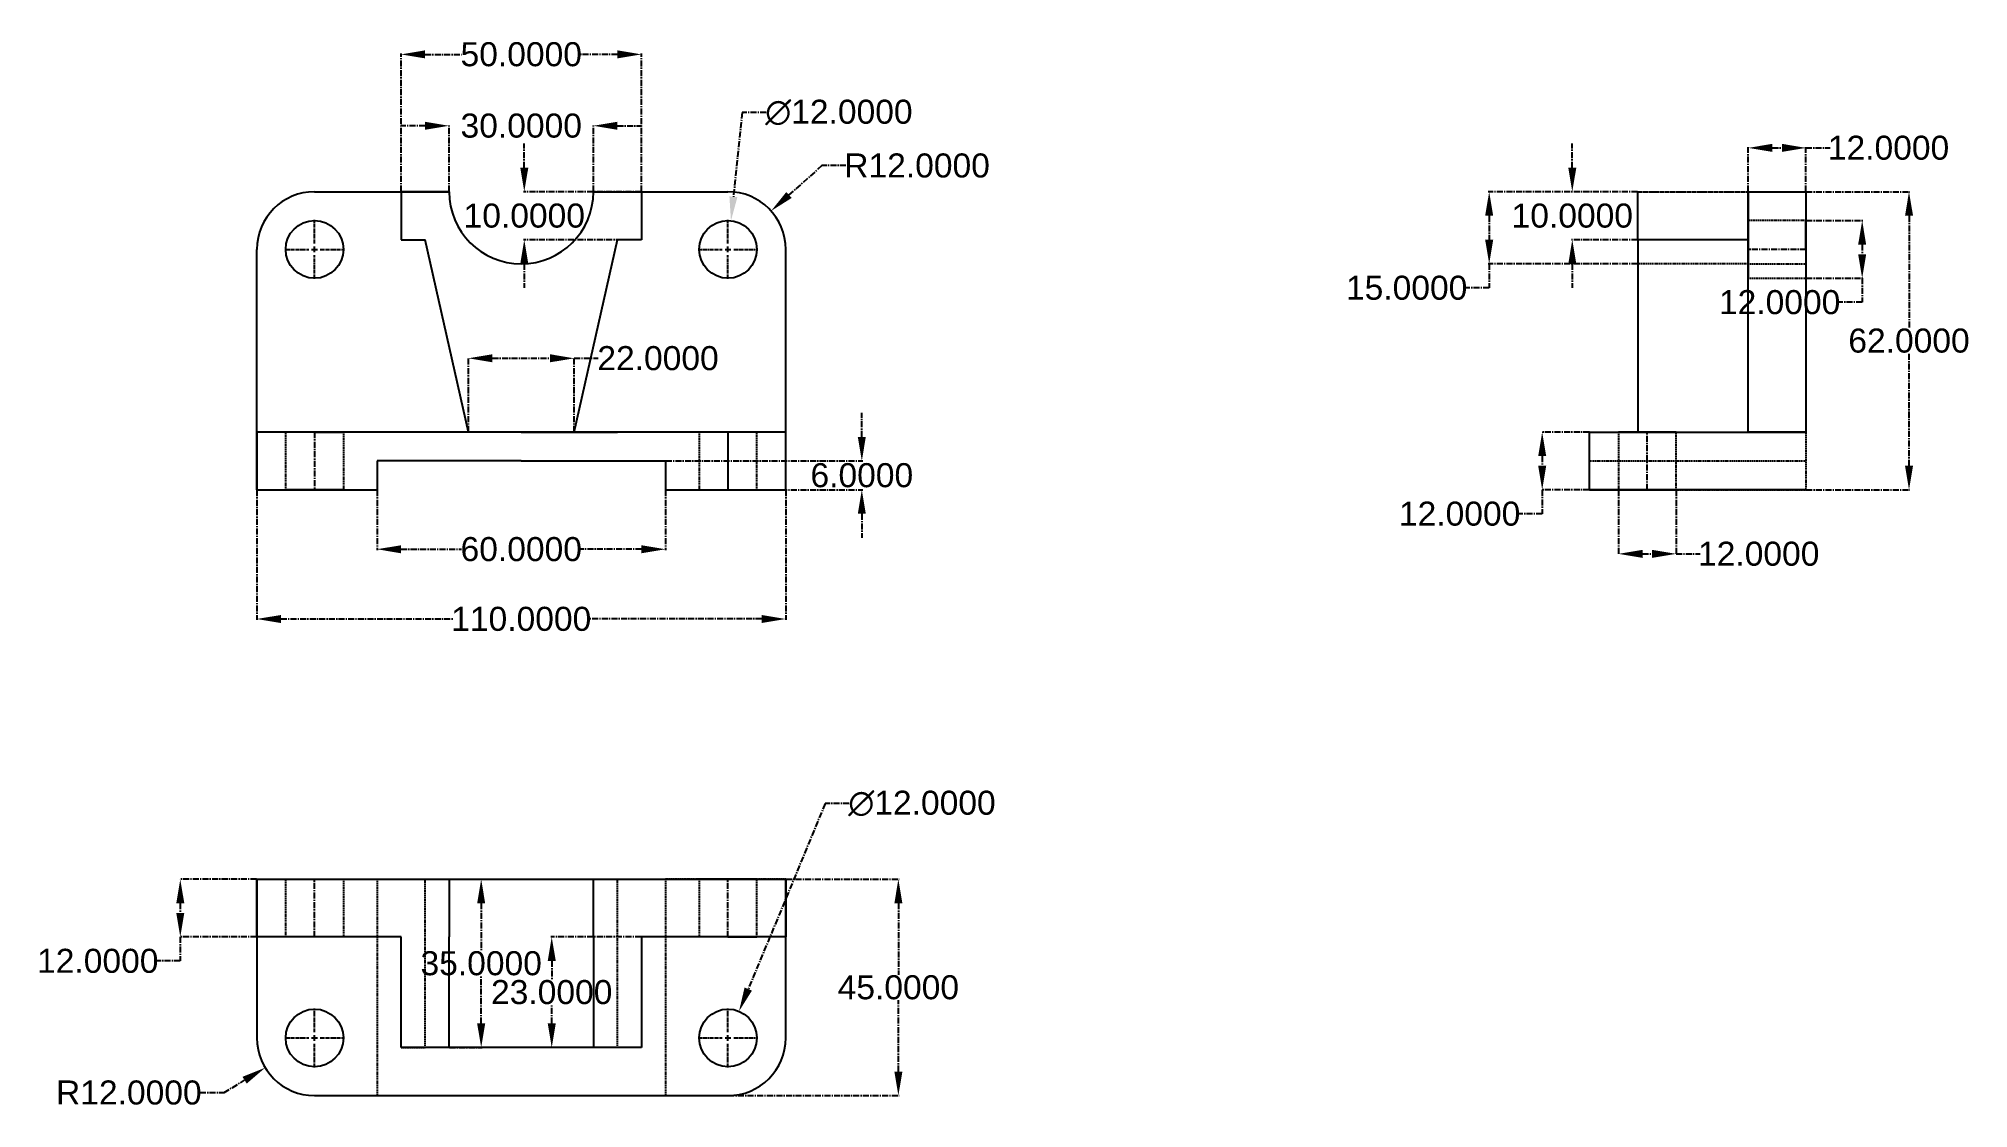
# Model space of a CAD drawing. Header units: inches. Extents: x -25 to 376, y -124 to 99.
import ezdxf

# ---------------------------------------------------------------- set-up
doc = ezdxf.new("R2010")
doc.units = ezdxf.units.IN
doc.header["$MEASUREMENT"] = 0
for name, pattern in [('CENTER', [2, 1.25, -0.25, 0.25, -0.25]), ('CENTER2', [1.125, 0.75, -0.125, 0.125, -0.125]), ('HIDDEN', [0.375, 0.25, -0.125])]:
    doc.linetypes.add(name, pattern=pattern)
doc.styles.get("Standard").update_dxf_attribs({"font": 'arial.ttf'})
doc.dimstyles.get("Standard").update_dxf_attribs({"dimtxt": 5, "dimasz": 5, "dimexe": 0.18, "dimexo": 0.0625, "dimgap": 0.09, "dimtad": 0, "dimtih": 1, "dimtoh": 1, "dimdec": 4, "dimzin": 0, "dimdsep": 46, "dimtxsty": 'Standard', "dimcen": 0.09, "dimclrd": 3, "dimclre": 3, "dimclrt": 3, "dimadec": 0, "dimazin": 0, "dimtfac": 1, "dimtdec": 4, "dimtofl": 0, "dimtmove": 0, "dimatfit": 3, "dimfxl": 1, "dimtolj": 1, "dimtzin": 0, "dimarcsym": 0})

# ---------------------------------------------------------------- blocks, each defined once
blk = doc.blocks.new('*U2')
at = {"color": 0, "linetype": 'CENTER2', "transparency": 16777216}
for p, q in [((0, 1.2), (0, 6.12)), ((-6.12, 0), (-1.2, 0)), ((1.2, 0), (6.12, 0)), ((0, -6.12), (0, -1.2))]:
    blk.add_line(p, q, dxfattribs=at)
at = {"color": 0, "linetype": 'Continuous', "transparency": 16777216}
for p, q in [((-0.6, 0), (0.6, 0)), ((0, -0.6), (0, 0.6))]:
    blk.add_line(p, q, dxfattribs=at)
blk = doc.blocks.new('*U3')
at = {"color": 0, "linetype": 'CENTER2', "transparency": 16777216}
for p, q in [((0, 1.2), (0, 6.12)), ((-6.12, 0), (-1.2, 0)), ((1.2, 0), (6.12, 0)), ((0, -6.12), (0, -1.2))]:
    blk.add_line(p, q, dxfattribs=at)
at = {"color": 0, "linetype": 'Continuous', "transparency": 16777216}
for p, q in [((-0.6, 0), (0.6, 0)), ((0, -0.6), (0, 0.6))]:
    blk.add_line(p, q, dxfattribs=at)
blk = doc.blocks.new('*D4')
at = {"color": 3, "linetype": 'CENTER', "lineweight": -2, "transparency": 16777216}
for p, q in [((54.99, 80.68), (49.99, 80.68)), ((59.99, 67.02), (59.99, 80.86)), ((89.99, 67.02), (89.99, 80.86)), ((94.99, 80.68), (99.99, 80.68))]:
    blk.add_line(p, q, dxfattribs=at)
at = {"color": 3, "linetype": 'CENTER', "transparency": 16777216}
for points in [[(54.99, 81.51), (54.99, 79.85), (59.99, 80.68)], [(94.99, 81.51), (94.99, 79.85), (89.99, 80.68)]]:
    blk.add_solid(points, dxfattribs=at)
at = {"layer": 'Defpoints', "color": 0, "linetype": 'CENTER', "transparency": 16777216}
for p in [(89.99, 80.68), (59.99, 66.96), (89.99, 66.96)]:
    blk.add_point(p, dxfattribs=at)
at = {"color": 3, "linetype": 'CENTER', "transparency": 16777216, "insert": (74.99, 80.68), "char_height": 5, "attachment_point": 5}
blk.add_mtext('\\A1;30.0000', dxfattribs=at)
blk = doc.blocks.new('*D5')
at = {"color": 3, "linetype": 'CENTER', "lineweight": -2, "transparency": 16777216}
for p, q in [((49.99, 67.02), (49.99, 95.71)), ((54.99, 95.53), (62.59, 95.53)), ((94.99, 95.53), (87.4, 95.53)), ((99.99, 67.02), (99.99, 95.71))]:
    blk.add_line(p, q, dxfattribs=at)
at = {"color": 3, "linetype": 'CENTER', "transparency": 16777216}
for points in [[(54.99, 96.37), (54.99, 94.7), (49.99, 95.53)], [(94.99, 96.37), (94.99, 94.7), (99.99, 95.53)]]:
    blk.add_solid(points, dxfattribs=at)
at = {"layer": 'Defpoints', "color": 0, "linetype": 'CENTER', "transparency": 16777216}
for p in [(99.99, 95.53), (49.99, 66.96), (99.99, 66.96)]:
    blk.add_point(p, dxfattribs=at)
at = {"color": 3, "linetype": 'CENTER', "transparency": 16777216, "insert": (74.99, 95.53), "char_height": 5, "attachment_point": 5}
blk.add_mtext('\\A1;50.0000', dxfattribs=at)
blk = doc.blocks.new('*D6')
at = {"color": 3, "linetype": 'CENTER', "lineweight": -2, "transparency": 16777216}
for p, q in [((137.53, 72.39), (130.68, 66.28)), ((142.53, 72.39), (137.53, 72.39)), ((117.9, 54.96), (118.08, 54.96)), ((117.99, 54.87), (117.99, 55.05))]:
    blk.add_line(p, q, dxfattribs=at)
at = {"color": 3, "linetype": 'CENTER', "transparency": 16777216}
blk.add_solid([(130.13, 66.9), (131.23, 65.66), (126.95, 62.95)], dxfattribs=at)
at = {"layer": 'Defpoints', "color": 0, "linetype": 'CENTER', "transparency": 16777216}
for p in [(126.95, 62.95), (117.99, 54.96)]:
    blk.add_point(p, dxfattribs=at)
at = {"color": 3, "linetype": 'CENTER', "transparency": 16777216, "insert": (157.32, 72.39), "char_height": 5, "attachment_point": 5}
blk.add_mtext('\\A1;R12.0000', dxfattribs=at)
blk = doc.blocks.new('*D7')
at = {"color": 3, "linetype": 'CENTER', "lineweight": -2, "transparency": 16777216}
for p, q in [((44.99, 4.9), (44.99, -7.59)), ((104.99, 4.9), (104.99, -7.59)), ((49.99, -7.41), (62.58, -7.41)), ((99.99, -7.41), (87.41, -7.41))]:
    blk.add_line(p, q, dxfattribs=at)
at = {"color": 3, "linetype": 'CENTER', "transparency": 16777216}
for points in [[(49.99, -6.58), (49.99, -8.25), (44.99, -7.41)], [(99.99, -6.58), (99.99, -8.25), (104.99, -7.41)]]:
    blk.add_solid(points, dxfattribs=at)
at = {"layer": 'Defpoints', "color": 0, "linetype": 'CENTER', "transparency": 16777216}
for p in [(44.99, 4.96), (104.99, 4.96), (104.99, -7.41)]:
    blk.add_point(p, dxfattribs=at)
at = {"color": 3, "linetype": 'CENTER', "transparency": 16777216, "insert": (74.99, -7.41), "char_height": 5, "attachment_point": 5}
blk.add_mtext('\\A1;60.0000', dxfattribs=at)
blk = doc.blocks.new('*D8')
at = {"color": 3, "linetype": 'CENTER', "lineweight": -2, "transparency": 16777216}
for p, q in [((19.99, 4.9), (19.99, -22.1)), ((129.99, 4.9), (129.99, -22.1)), ((24.99, -21.92), (60.89, -21.92)), ((124.99, -21.92), (89.1, -21.92))]:
    blk.add_line(p, q, dxfattribs=at)
at = {"color": 3, "linetype": 'CENTER', "transparency": 16777216}
for points in [[(24.99, -21.09), (24.99, -22.76), (19.99, -21.92)], [(124.99, -21.09), (124.99, -22.76), (129.99, -21.92)]]:
    blk.add_solid(points, dxfattribs=at)
at = {"layer": 'Defpoints', "color": 0, "linetype": 'CENTER', "transparency": 16777216}
for p in [(19.99, 4.96), (129.99, 4.96), (19.99, -21.92)]:
    blk.add_point(p, dxfattribs=at)
at = {"color": 3, "linetype": 'CENTER', "transparency": 16777216, "insert": (74.99, -21.92), "char_height": 5, "attachment_point": 5}
blk.add_mtext('\\A1;110.0000', dxfattribs=at)
blk = doc.blocks.new('*D9')
at = {"color": 3, "linetype": 'CENTER', "lineweight": -2, "transparency": 16777216}
for p, q in [((120.93, 83.44), (119.12, 65.9)), ((125.93, 83.44), (120.93, 83.44)), ((117.9, 54.96), (118.08, 54.96)), ((117.99, 54.87), (117.99, 55.05))]:
    blk.add_line(p, q, dxfattribs=at)
at = {"color": 3, "linetype": 'CENTER', "transparency": 16777216}
blk.add_solid([(118.29, 65.99), (119.95, 65.82), (118.61, 60.93)], dxfattribs=at)
at = {"layer": 'Defpoints', "color": 0, "linetype": 'CENTER', "transparency": 16777216}
for p in [(118.61, 60.93), (117.38, 48.99)]:
    blk.add_point(p, dxfattribs=at)
at = {"color": 3, "linetype": 'CENTER', "transparency": 16777216, "insert": (141.06, 83.44), "char_height": 5, "attachment_point": 5}
blk.add_mtext('\\A1;∅12.0000', dxfattribs=at)
blk = doc.blocks.new('*D10')
at = {"color": 3, "linetype": 'CENTER', "lineweight": -2, "transparency": 16777216}
for p, q in [((63.99, 17.02), (63.99, 32.49)), ((68.99, 32.31), (80.99, 32.31)), ((85.99, 17.02), (85.99, 32.49)), ((85.99, 32.31), (90.99, 32.31))]:
    blk.add_line(p, q, dxfattribs=at)
at = {"color": 3, "linetype": 'CENTER', "transparency": 16777216}
for points in [[(68.99, 33.15), (68.99, 31.48), (63.99, 32.31)], [(80.99, 33.15), (80.99, 31.48), (85.99, 32.31)]]:
    blk.add_solid(points, dxfattribs=at)
at = {"layer": 'Defpoints', "color": 0, "linetype": 'CENTER', "transparency": 16777216}
for p in [(85.99, 32.31), (63.99, 16.96), (85.99, 16.96)]:
    blk.add_point(p, dxfattribs=at)
at = {"color": 3, "linetype": 'CENTER', "transparency": 16777216, "insert": (103.44, 32.31), "char_height": 5, "attachment_point": 5}
blk.add_mtext('\\A1;22.0000', dxfattribs=at)
blk = doc.blocks.new('*U11')
at = {"color": 0, "linetype": 'CENTER2', "transparency": 16777216}
for p, q in [((0, 1.2), (0, 6.12)), ((-6.12, 0), (-1.2, 0)), ((1.2, 0), (6.12, 0)), ((0, -6.12), (0, -1.2))]:
    blk.add_line(p, q, dxfattribs=at)
at = {"color": 0, "linetype": 'Continuous', "transparency": 16777216}
for p, q in [((-0.6, 0), (0.6, 0)), ((0, -0.6), (0, 0.6))]:
    blk.add_line(p, q, dxfattribs=at)
blk = doc.blocks.new('*U12')
at = {"color": 0, "linetype": 'CENTER2', "transparency": 16777216}
for p, q in [((0, 1.2), (0, 6.12)), ((-6.12, 0), (-1.2, 0)), ((1.2, 0), (6.12, 0)), ((0, -6.12), (0, -1.2))]:
    blk.add_line(p, q, dxfattribs=at)
at = {"color": 0, "linetype": 'Continuous', "transparency": 16777216}
for p, q in [((-0.6, 0), (0.6, 0)), ((0, -0.6), (0, 0.6))]:
    blk.add_line(p, q, dxfattribs=at)
blk = doc.blocks.new('*D13')
at = {"color": 3, "linetype": 'CENTER', "lineweight": -2, "transparency": 16777216}
for p, q in [((145.83, 15.96), (145.83, 20.96)), ((105.06, 10.96), (146.01, 10.96)), ((105.06, 4.96), (146.01, 4.96)), ((145.83, -0.04), (145.83, -5.04))]:
    blk.add_line(p, q, dxfattribs=at)
at = {"color": 3, "linetype": 'CENTER', "transparency": 16777216}
for points in [[(144.99, 15.96), (146.66, 15.96), (145.83, 10.96)], [(144.99, -0.04), (146.66, -0.04), (145.83, 4.96)]]:
    blk.add_solid(points, dxfattribs=at)
at = {"layer": 'Defpoints', "color": 0, "linetype": 'CENTER', "transparency": 16777216}
for p in [(104.99, 10.96), (104.99, 4.96), (145.83, 4.96)]:
    blk.add_point(p, dxfattribs=at)
at = {"color": 3, "linetype": 'CENTER', "transparency": 16777216, "insert": (145.83, 7.96), "char_height": 5, "attachment_point": 5}
blk.add_mtext('\\A1;6.0000', dxfattribs=at)
blk = doc.blocks.new('*D14')
at = {"color": 3, "linetype": 'CENTER', "lineweight": -2, "transparency": 16777216}
for p, q in [((342.27, 66.96), (363.82, 66.96)), ((363.64, 61.96), (363.64, 38.6)), ((363.64, 9.96), (363.64, 33.32)), ((342.27, 4.96), (363.82, 4.96))]:
    blk.add_line(p, q, dxfattribs=at)
at = {"color": 3, "linetype": 'CENTER', "transparency": 16777216}
for points in [[(362.81, 61.96), (364.48, 61.96), (363.64, 66.96)], [(362.81, 9.96), (364.48, 9.96), (363.64, 4.96)]]:
    blk.add_solid(points, dxfattribs=at)
at = {"layer": 'Defpoints', "color": 0, "linetype": 'CENTER', "transparency": 16777216}
for p in [(342.21, 66.96), (342.21, 4.96), (363.64, 4.96)]:
    blk.add_point(p, dxfattribs=at)
at = {"color": 3, "linetype": 'CENTER', "transparency": 16777216, "insert": (363.64, 35.96), "char_height": 5, "attachment_point": 5}
blk.add_mtext('\\A1;62.0000', dxfattribs=at)
blk = doc.blocks.new('*D15')
at = {"color": 3, "linetype": 'CENTER', "lineweight": -2, "transparency": 16777216}
for p, q in [((130.06, -76.06), (153.61, -76.06)), ((153.43, -81.06), (153.43, -95.92)), ((153.43, -116.06), (153.43, -101.21)), ((118.06, -121.06), (153.61, -121.06))]:
    blk.add_line(p, q, dxfattribs=at)
at = {"color": 3, "linetype": 'CENTER', "transparency": 16777216}
for points in [[(152.6, -81.06), (154.27, -81.06), (153.43, -76.06)], [(152.6, -116.06), (154.27, -116.06), (153.43, -121.06)]]:
    blk.add_solid(points, dxfattribs=at)
at = {"layer": 'Defpoints', "color": 0, "linetype": 'CENTER', "transparency": 16777216}
for p in [(129.99, -76.06), (117.99, -121.06), (153.43, -121.06)]:
    blk.add_point(p, dxfattribs=at)
at = {"color": 3, "linetype": 'CENTER', "transparency": 16777216, "insert": (153.43, -98.56), "char_height": 5, "attachment_point": 5}
blk.add_mtext('\\A1;45.0000', dxfattribs=at)
blk = doc.blocks.new('*D16')
at = {"color": 3, "linetype": 'CENTER', "lineweight": -2, "transparency": 16777216}
for p, q in [((138.22, -60.3), (122.21, -98.9)), ((143.22, -60.3), (138.22, -60.3)), ((117.9, -109.06), (118.08, -109.06)), ((117.99, -109.15), (117.99, -108.97))]:
    blk.add_line(p, q, dxfattribs=at)
at = {"color": 3, "linetype": 'CENTER', "transparency": 16777216}
blk.add_solid([(121.44, -98.58), (122.98, -99.22), (120.29, -103.52)], dxfattribs=at)
at = {"layer": 'Defpoints', "color": 0, "linetype": 'CENTER', "transparency": 16777216}
for p in [(120.29, -103.52), (115.7, -114.61)]:
    blk.add_point(p, dxfattribs=at)
at = {"color": 3, "linetype": 'CENTER', "transparency": 16777216, "insert": (158.34, -60.3), "char_height": 5, "attachment_point": 5}
blk.add_mtext('\\A1;∅12.0000', dxfattribs=at)
blk = doc.blocks.new('*D17')
at = {"color": 3, "linetype": 'CENTER', "lineweight": -2, "transparency": 16777216}
for p, q in [((19.93, -76.06), (3.89, -76.06)), ((4.07, -81.06), (4.07, -83.06)), ((19.93, -88.06), (3.89, -88.06)), ((4.07, -88.06), (4.07, -93.06)), ((4.07, -93.06), (-0.93, -93.06))]:
    blk.add_line(p, q, dxfattribs=at)
at = {"color": 3, "linetype": 'CENTER', "transparency": 16777216}
for points in [[(3.24, -81.06), (4.91, -81.06), (4.07, -76.06)], [(3.24, -83.06), (4.91, -83.06), (4.07, -88.06)]]:
    blk.add_solid(points, dxfattribs=at)
at = {"layer": 'Defpoints', "color": 0, "linetype": 'CENTER', "transparency": 16777216}
for p in [(19.99, -76.06), (4.07, -88.06), (19.99, -88.06)]:
    blk.add_point(p, dxfattribs=at)
at = {"color": 3, "linetype": 'CENTER', "transparency": 16777216, "insert": (-13.09, -93.06), "char_height": 5, "attachment_point": 5}
blk.add_mtext('\\A1;12.0000', dxfattribs=at)
blk = doc.blocks.new('*D18')
at = {"color": 3, "linetype": 'CENTER', "lineweight": -2, "transparency": 16777216}
for p, q in [((99.93, -88.06), (81.15, -88.06)), ((81.33, -93.06), (81.33, -96.92)), ((81.33, -106.06), (81.33, -102.21)), ((99.93, -111.06), (81.15, -111.06))]:
    blk.add_line(p, q, dxfattribs=at)
at = {"color": 3, "linetype": 'CENTER', "transparency": 16777216}
for points in [[(80.5, -93.06), (82.17, -93.06), (81.33, -88.06)], [(80.5, -106.06), (82.17, -106.06), (81.33, -111.06)]]:
    blk.add_solid(points, dxfattribs=at)
at = {"layer": 'Defpoints', "color": 0, "linetype": 'CENTER', "transparency": 16777216}
for p in [(99.99, -88.06), (81.33, -111.06), (99.99, -111.06)]:
    blk.add_point(p, dxfattribs=at)
at = {"color": 3, "linetype": 'CENTER', "transparency": 16777216, "insert": (81.33, -99.56), "char_height": 5, "attachment_point": 5}
blk.add_mtext('\\A1;23.0000', dxfattribs=at)
blk = doc.blocks.new('*D19')
at = {"color": 3, "linetype": 'CENTER', "lineweight": -2, "transparency": 16777216}
for p, q in [((60.06, -76.06), (66.84, -76.06)), ((66.66, -81.06), (66.66, -90.92)), ((66.66, -106.06), (66.66, -96.21)), ((60.06, -111.06), (66.84, -111.06))]:
    blk.add_line(p, q, dxfattribs=at)
at = {"color": 3, "linetype": 'CENTER', "transparency": 16777216}
for points in [[(65.82, -81.06), (67.49, -81.06), (66.66, -76.06)], [(65.82, -106.06), (67.49, -106.06), (66.66, -111.06)]]:
    blk.add_solid(points, dxfattribs=at)
at = {"layer": 'Defpoints', "color": 0, "linetype": 'CENTER', "transparency": 16777216}
for p in [(59.99, -76.06), (59.99, -111.06), (66.66, -111.06)]:
    blk.add_point(p, dxfattribs=at)
at = {"color": 3, "linetype": 'CENTER', "transparency": 16777216, "insert": (66.66, -93.56), "char_height": 5, "attachment_point": 5}
blk.add_mtext('\\A1;35.0000', dxfattribs=at)
blk = doc.blocks.new('*D20')
at = {"color": 3, "linetype": 'CENTER', "lineweight": -2, "transparency": 16777216}
for p, q in [((75.62, 71.96), (75.62, 76.96)), ((99.93, 66.96), (75.44, 66.96)), ((99.93, 56.96), (75.44, 56.96)), ((75.62, 51.96), (75.62, 46.96))]:
    blk.add_line(p, q, dxfattribs=at)
at = {"color": 3, "linetype": 'CENTER', "transparency": 16777216}
for points in [[(74.79, 71.96), (76.46, 71.96), (75.62, 66.96)], [(74.79, 51.96), (76.46, 51.96), (75.62, 56.96)]]:
    blk.add_solid(points, dxfattribs=at)
at = {"layer": 'Defpoints', "color": 0, "linetype": 'CENTER', "transparency": 16777216}
for p in [(99.99, 66.96), (75.62, 56.96), (99.99, 56.96)]:
    blk.add_point(p, dxfattribs=at)
at = {"color": 3, "linetype": 'CENTER', "transparency": 16777216, "insert": (75.62, 61.96), "char_height": 5, "attachment_point": 5}
blk.add_mtext('\\A1;10.0000', dxfattribs=at)
blk = doc.blocks.new('*D21')
at = {"color": 3, "linetype": 'CENTER', "lineweight": -2, "transparency": 16777216}
for p, q in [((293.6, 71.96), (293.6, 76.96)), ((307.15, 66.96), (293.42, 66.96)), ((307.15, 56.96), (293.42, 56.96)), ((293.6, 51.96), (293.6, 46.96))]:
    blk.add_line(p, q, dxfattribs=at)
at = {"color": 3, "linetype": 'CENTER', "transparency": 16777216}
for points in [[(292.77, 71.96), (294.44, 71.96), (293.6, 66.96)], [(292.77, 51.96), (294.44, 51.96), (293.6, 56.96)]]:
    blk.add_solid(points, dxfattribs=at)
at = {"layer": 'Defpoints', "color": 0, "linetype": 'CENTER', "transparency": 16777216}
for p in [(307.21, 66.96), (293.6, 56.96), (307.21, 56.96)]:
    blk.add_point(p, dxfattribs=at)
at = {"color": 3, "linetype": 'CENTER', "transparency": 16777216, "insert": (293.6, 61.96), "char_height": 5, "attachment_point": 5}
blk.add_mtext('\\A1;10.0000', dxfattribs=at)
blk = doc.blocks.new('*D22')
at = {"color": 3, "linetype": 'CENTER', "lineweight": -2, "transparency": 16777216}
for p, q in [((342.27, 60.96), (354.08, 60.96)), ((353.9, 55.96), (353.9, 53.96)), ((342.27, 48.96), (354.08, 48.96)), ((353.9, 48.96), (353.9, 43.96)), ((353.9, 43.96), (348.9, 43.96))]:
    blk.add_line(p, q, dxfattribs=at)
at = {"color": 3, "linetype": 'CENTER', "transparency": 16777216}
for points in [[(353.06, 55.96), (354.73, 55.96), (353.9, 60.96)], [(353.06, 53.96), (354.73, 53.96), (353.9, 48.96)]]:
    blk.add_solid(points, dxfattribs=at)
at = {"layer": 'Defpoints', "color": 0, "linetype": 'CENTER', "transparency": 16777216}
for p in [(342.21, 60.96), (342.21, 48.96), (353.9, 48.96)]:
    blk.add_point(p, dxfattribs=at)
at = {"color": 3, "linetype": 'CENTER', "transparency": 16777216, "insert": (336.73, 43.96), "char_height": 5, "attachment_point": 5}
blk.add_mtext('\\A1;12.0000', dxfattribs=at)
blk = doc.blocks.new('*D23')
at = {"color": 3, "linetype": 'CENTER', "lineweight": -2, "transparency": 16777216}
for p, q in [((330.21, 67.02), (330.21, 76.26)), ((335.21, 76.08), (337.21, 76.08)), ((342.21, 67.02), (342.21, 76.26)), ((342.21, 76.08), (347.21, 76.08))]:
    blk.add_line(p, q, dxfattribs=at)
at = {"color": 3, "linetype": 'CENTER', "transparency": 16777216}
for points in [[(335.21, 76.92), (335.21, 75.25), (330.21, 76.08)], [(337.21, 76.92), (337.21, 75.25), (342.21, 76.08)]]:
    blk.add_solid(points, dxfattribs=at)
at = {"layer": 'Defpoints', "color": 0, "linetype": 'CENTER', "transparency": 16777216}
for p in [(342.21, 76.08), (330.21, 66.96), (342.21, 66.96)]:
    blk.add_point(p, dxfattribs=at)
at = {"color": 3, "linetype": 'CENTER', "transparency": 16777216, "insert": (359.38, 76.08), "char_height": 5, "attachment_point": 5}
blk.add_mtext('\\A1;12.0000', dxfattribs=at)
blk = doc.blocks.new('*D24')
at = {"color": 3, "linetype": 'CENTER', "lineweight": -2, "transparency": 16777216}
for p, q in [((303.21, 4.9), (303.21, -8.55)), ((315.21, 4.9), (315.21, -8.55)), ((308.21, -8.37), (310.21, -8.37)), ((315.21, -8.37), (320.21, -8.37))]:
    blk.add_line(p, q, dxfattribs=at)
at = {"color": 3, "linetype": 'CENTER', "transparency": 16777216}
for points in [[(308.21, -7.54), (308.21, -9.21), (303.21, -8.37)], [(310.21, -7.54), (310.21, -9.21), (315.21, -8.37)]]:
    blk.add_solid(points, dxfattribs=at)
at = {"layer": 'Defpoints', "color": 0, "linetype": 'CENTER', "transparency": 16777216}
for p in [(303.21, 4.96), (315.21, 4.96), (315.21, -8.37)]:
    blk.add_point(p, dxfattribs=at)
at = {"color": 3, "linetype": 'CENTER', "transparency": 16777216, "insert": (332.38, -8.37), "char_height": 5, "attachment_point": 5}
blk.add_mtext('\\A1;12.0000', dxfattribs=at)
blk = doc.blocks.new('*D25')
at = {"color": 3, "linetype": 'CENTER', "lineweight": -2, "transparency": 16777216}
for p, q in [((297.15, 16.96), (287.16, 16.96)), ((287.34, 11.96), (287.34, 9.96)), ((297.15, 4.96), (287.16, 4.96)), ((287.34, 4.96), (287.34, -0.04)), ((287.34, -0.04), (282.34, -0.04))]:
    blk.add_line(p, q, dxfattribs=at)
at = {"color": 3, "linetype": 'CENTER', "transparency": 16777216}
for points in [[(286.51, 11.96), (288.18, 11.96), (287.34, 16.96)], [(286.51, 9.96), (288.18, 9.96), (287.34, 4.96)]]:
    blk.add_solid(points, dxfattribs=at)
at = {"layer": 'Defpoints', "color": 0, "linetype": 'CENTER', "transparency": 16777216}
for p in [(297.21, 16.96), (287.34, 4.96), (297.21, 4.96)]:
    blk.add_point(p, dxfattribs=at)
at = {"color": 3, "linetype": 'CENTER', "transparency": 16777216, "insert": (270.17, -0.04), "char_height": 5, "attachment_point": 5}
blk.add_mtext('\\A1;12.0000', dxfattribs=at)
blk = doc.blocks.new('*D26')
at = {"color": 3, "linetype": 'CENTER', "lineweight": -2, "transparency": 16777216}
for p, q in [((307.15, 66.96), (276.14, 66.96)), ((276.32, 61.96), (276.32, 56.96)), ((307.15, 51.96), (276.14, 51.96)), ((276.32, 51.96), (276.32, 46.96)), ((276.32, 46.96), (271.32, 46.96))]:
    blk.add_line(p, q, dxfattribs=at)
at = {"color": 3, "linetype": 'CENTER', "transparency": 16777216}
for points in [[(275.48, 61.96), (277.15, 61.96), (276.32, 66.96)], [(275.48, 56.96), (277.15, 56.96), (276.32, 51.96)]]:
    blk.add_solid(points, dxfattribs=at)
at = {"layer": 'Defpoints', "color": 0, "linetype": 'CENTER', "transparency": 16777216}
for p in [(307.21, 66.96), (276.32, 51.96), (307.21, 51.96)]:
    blk.add_point(p, dxfattribs=at)
at = {"color": 3, "linetype": 'CENTER', "transparency": 16777216, "insert": (259.15, 46.96), "char_height": 5, "attachment_point": 5}
blk.add_mtext('\\A1;15.0000', dxfattribs=at)
blk = doc.blocks.new('*D27')
at = {"color": 3, "linetype": 'CENTER', "lineweight": -2, "transparency": 16777216}
for p, q in [((31.9, -109.06), (32.08, -109.06)), ((31.99, -109.15), (31.99, -108.97)), ((13.17, -120.45), (17.45, -117.86)), ((8.17, -120.45), (13.17, -120.45))]:
    blk.add_line(p, q, dxfattribs=at)
at = {"color": 3, "linetype": 'CENTER', "transparency": 16777216}
blk.add_solid([(17.02, -117.15), (17.88, -118.57), (21.73, -115.27)], dxfattribs=at)
at = {"layer": 'Defpoints', "color": 0, "linetype": 'CENTER', "transparency": 16777216}
for p in [(31.99, -109.06), (21.73, -115.27)]:
    blk.add_point(p, dxfattribs=at)
at = {"color": 3, "linetype": 'CENTER', "transparency": 16777216, "insert": (-6.63, -120.45), "char_height": 5, "attachment_point": 5}
blk.add_mtext('\\A1;R12.0000', dxfattribs=at)

msp = doc.modelspace()

# ---------------------------------------------------------------- linework, layer by layer
for p, q in [((31.99461, 66.96058), (59.99461, 66.96058)), ((31.99461, 66.96058), (59.99461, 66.96058)), ((59.99461, 66.96058), (49.99461, 66.96058)), ((49.99461, 66.96058), (49.99461, 56.96058)), ((49.99461, 66.96058), (49.99461, 56.96058)), ((89.99461, 66.96058), (99.99461, 66.96058)), ((89.99461, 66.96058), (99.99461, 66.96058)), ((89.99461, 66.96058), (117.99461, 66.96058)), ((99.99461, 66.96058), (99.99461, 56.96058)), ((99.99461, 66.96058), (99.99461, 56.96058)), ((307.21113, 56.96058), (307.21113, 66.96058)), ((330.21113, 16.96058), (330.21113, 66.96058)), ((330.21113, 66.96058), (330.21113, 56.96058)), ((330.21113, 66.96058), (330.21113, 51.96058)), ((342.21113, 66.96058), (342.21113, 16.96058)), ((342.21113, 66.96058), (342.21113, 54.96058)), ((330.21113, 60.96058), (330.21113, 48.96058)), ((342.21113, 54.96058), (342.21113, 60.96058)), ((49.99461, 56.96058), (54.99461, 56.96058)), ((63.99461, 16.96058), (54.99461, 56.96058)), ((85.99461, 16.96058), (94.99461, 56.96058)), ((99.99461, 56.96058), (94.99461, 56.96058)), ((330.21113, 56.96058), (307.21113, 56.96058)), ((307.21113, 56.96058), (307.21113, 16.96058)), ((19.99461, 4.96058), (19.99461, 54.96058)), ((129.99461, 4.96058), (129.99461, 54.96058)), ((129.99461, 16.96058), (19.99461, 16.96058)), ((19.99461, 16.96058), (19.99461, 4.96058)), ((31.99461, 16.96058), (37.99461, 16.96058)), ((74.99461, 16.96058), (54.99461, 16.96058)), ((74.99461, 16.96058), (63.99461, 16.96058)), ((74.99461, 16.96058), (85.99461, 16.96058)), ((74.99461, 16.96058), (94.99461, 16.96058)), ((74.99461, 16.96058), (85.99461, 16.96058)), ((123.99461, 16.96058), (111.99461, 16.96058)), ((117.99461, 16.96058), (117.99461, 4.96058)), ((129.99461, 4.96058), (129.99461, 16.96058)), ((297.21113, 4.96058), (297.21113, 16.96058)), ((297.21113, 16.96058), (342.21113, 16.96058)), ((315.21113, 16.96058), (303.21113, 16.96058)), ((342.21113, 16.96058), (330.21113, 16.96058)), ((74.99461, 10.96058), (44.99461, 10.96058)), ((44.99461, 10.96058), (44.99461, 4.96058)), ((74.99461, 10.96058), (104.99461, 10.96058)), ((104.99461, 10.96058), (104.99461, 4.96058)), ((297.21113, 4.96058), (297.21113, 10.96058)), ((19.99461, 4.96058), (44.99461, 4.96058)), ((19.99461, 4.96058), (44.99461, 4.96058)), ((37.99461, 4.96058), (25.99461, 4.96058)), ((104.99461, 4.96058), (129.99461, 4.96058)), ((117.99461, 4.96058), (123.99461, 4.96058)), ((342.21113, 4.96058), (297.21113, 4.96058)), ((297.21113, 4.96058), (309.21113, 4.96058)), ((309.21113, 4.96058), (315.21113, 4.96058))]:
    msp.add_line(p, q)
at = {"linetype": 'HIDDEN'}
for p, q in [((307.21113, 66.96058), (342.21113, 66.96058)), ((342.21113, 66.96058), (342.21113, 4.96058)), ((342.21113, 60.96058), (330.21113, 60.96058)), ((330.21113, 51.96058), (307.21113, 51.96058)), ((330.21113, 51.96058), (342.21113, 51.96058)), ((330.21113, 48.96058), (342.21113, 48.96058)), ((25.99461, 4.96058), (25.99461, 16.96058)), ((37.99461, 16.96058), (37.99461, 4.96058)), ((111.99461, 16.96058), (111.99461, 4.96058)), ((123.99461, 4.96058), (123.99461, 16.96058)), ((303.21113, 16.96058), (303.21113, 4.96058)), ((315.21113, 4.96058), (315.21113, 16.96058)), ((297.21113, 10.96058), (342.21113, 10.96058)), ((297.21113, 4.96058), (342.21113, 4.96058)), ((19.99461, -76.06474), (44.99461, -76.06474)), ((25.99461, -88.06474), (25.99461, -76.06474)), ((37.99461, -76.06474), (37.99461, -88.06474)), ((44.99461, -76.06474), (44.99461, -121.06474)), ((54.99461, -111.06474), (54.99461, -76.06474)), ((94.99461, -111.06474), (94.99461, -76.06474)), ((129.99461, -76.06474), (104.99461, -76.06474)), ((104.99461, -76.06474), (104.99461, -121.06474)), ((111.99461, -76.06474), (111.99461, -88.06474)), ((123.99461, -88.06474), (123.99461, -76.06474)), ((49.99461, -111.06474), (54.99461, -111.06474)), ((99.99461, -111.06474), (94.99461, -111.06474))]:
    msp.add_line(p, q, dxfattribs=at)
at = {"linetype": 'CENTER2'}
for p, q in [((307.21113, 66.96058), (330.21113, 66.96058)), ((330.21113, 66.96058), (342.21113, 66.96058))]:
    msp.add_line(p, q, dxfattribs=at)
at = {"linetype": 'CENTER'}
for p, q in [((342.21113, 54.96058), (330.21113, 54.96058)), ((31.99461, 16.96058), (31.99461, 4.96058)), ((309.21113, 4.96058), (309.21113, 16.96058)), ((19.99461, -76.06474), (59.99461, -76.06474)), ((31.99461, -88.06474), (31.99461, -76.06474)), ((89.99461, -76.06474), (129.99461, -76.06474)), ((117.99461, -88.06474), (117.99461, -76.06474))]:
    msp.add_line(p, q, dxfattribs=at)
at = {"linetype": 'Continuous'}
for p, q in [((19.99461, -76.06474), (59.99461, -76.06474)), ((19.99461, -88.06474), (19.99461, -76.06474)), ((19.99461, -76.06474), (59.99461, -76.06474)), ((19.99461, -76.06474), (19.99461, -109.06474)), ((31.99461, -76.06474), (37.99461, -76.06474)), ((59.99461, -76.06474), (59.99461, -88.06474)), ((59.99461, -76.06474), (89.99461, -76.06474)), ((89.99461, -88.06474), (89.99461, -76.06474)), ((89.99461, -76.06474), (129.99461, -76.06474)), ((123.99461, -76.06474), (111.99461, -76.06474)), ((129.99461, -76.06474), (129.99461, -88.06474)), ((129.99461, -109.06474), (129.99461, -76.06474)), ((49.99461, -88.06474), (19.99461, -88.06474)), ((37.99461, -88.06474), (25.99461, -88.06474)), ((49.99461, -111.06474), (49.99461, -88.06474)), ((59.99461, -111.06474), (59.99461, -88.06474)), ((89.99461, -88.06474), (89.99461, -111.06474)), ((129.99461, -88.06474), (99.99461, -88.06474)), ((99.99461, -88.06474), (99.99461, -111.06474)), ((117.99461, -88.06474), (123.99461, -88.06474)), ((99.99461, -111.06474), (49.99461, -111.06474)), ((89.99461, -111.06474), (59.99461, -111.06474)), ((31.99461, -121.06474), (117.99461, -121.06474))]:
    msp.add_line(p, q, dxfattribs=at)
for centre in [(31.99461, 54.96058), (117.99461, 54.96058)]:
    msp.add_circle(centre, 6)
for centre in [(31.99461, -109.06474), (117.99461, -109.06474)]:
    msp.add_circle(centre, 6, dxfattribs=at)
for centre, radius, start, end in [((31.99461, 54.96058), 12, 90, 180), ((74.99461, 66.96058), 15, 180, 0), ((117.99461, 54.96058), 12, 0, 90)]:
    msp.add_arc(centre, radius, start, end)
for centre, start, end in [((31.99461, -109.06474), 180, 270), ((117.99461, -109.06474), 270, 0)]:
    msp.add_arc(centre, 12, start, end, dxfattribs=at)

# ---------------------------------------------------------------- block references
at = {"linetype": 'CENTER2'}
for name, p in [('*U3', (31.99461, 54.96058)), ('*U2', (117.99461, 54.96058)), ('*U12', (31.99461, -109.06474)), ('*U11', (117.99461, -109.06474))]:
    msp.add_blockref(name, p, dxfattribs=at)

# ---------------------------------------------------------------- dimensions: what is measured, and where the dimension line sits
at = {"linetype": 'CENTER'}
for base, p1, p2, picture, middle in [((99.99461, 95.53385), (49.99461, 66.96058), (99.99461, 66.96058), '*D5', (74.99461, 95.53385)), ((89.99461, 80.679), (59.99461, 66.96058), (89.99461, 66.96058), '*D4', (74.99461, 80.679)), ((342.21113, 76.082), (330.21113, 66.96058), (342.21113, 66.96058), '*D23', (359.37821, 76.082)), ((85.99461, 32.31438), (63.99461, 16.96058), (85.99461, 16.96058), '*D10', (103.43966, 32.31438)), ((19.99461, -21.92309), (129.99461, 4.96058), (19.99461, 4.96058), '*D8', (74.99461, -21.92309)), ((104.99461, -7.4137), (44.99461, 4.96058), (104.99461, 4.96058), '*D7', (74.99461, -7.4137)), ((315.21113, -8.37179), (303.21113, 4.96058), (315.21113, 4.96058), '*D24', (332.37821, -8.37179))]:
    dim = msp.add_linear_dim(base=base, p1=p1, p2=p2, dimstyle='Standard', dxfattribs=at)
    dim.commit()
    dim.dimension.update_dxf_attribs({"geometry": picture, "text_midpoint": middle})
for p1, p2, picture, middle in [((117.37882, 48.99227), (118.6104, 60.9289), '*D9', (141.05571, 83.44269)), ((115.69582, -114.60691), (120.29339, -103.52258), '*D16', (158.3439, -60.29956))]:
    dim = msp.add_diameter_dim_2p(p1=p1, p2=p2, dimstyle='Standard', dxfattribs=at)
    dim.commit()
    dim.dimension.update_dxf_attribs({"geometry": picture, "text_midpoint": middle, "dimtype": 163})
for base, p1, p2, picture, middle in [((75.62171, 56.96058), (99.99461, 66.96058), (99.99461, 56.96058), '*D20', (75.62171, 61.96058)), ((293.60264, 56.96058), (307.21113, 66.96058), (307.21113, 56.96058), '*D21', (293.60264, 61.96058)), ((276.31725, 51.96058), (307.21113, 66.96058), (307.21113, 51.96058), '*D26', (259.15017, 46.96058)), ((363.64297, 4.96058), (342.21113, 66.96058), (342.21113, 4.96058), '*D14', (363.64297, 35.96058)), ((353.89735, 48.96058), (342.21113, 60.96058), (342.21113, 48.96058), '*D22', (336.73027, 43.96058)), ((145.82774, 4.96058), (104.99461, 10.96058), (104.99461, 4.96058), '*D13', (145.82774, 7.96058)), ((287.34179, 4.96058), (297.21113, 16.96058), (297.21113, 4.96058), '*D25', (270.17471, -0.03942)), ((4.07498, -88.06474), (19.99461, -76.06474), (19.99461, -88.06474), '*D17', (-13.0921, -93.06474)), ((66.65607, -111.06474), (59.99461, -76.06474), (59.99461, -111.06474), '*D19', (66.65607, -93.56474)), ((153.43399, -121.06474), (129.99461, -76.06474), (117.99461, -121.06474), '*D15', (153.43399, -98.56474)), ((81.33306, -111.06474), (99.99461, -88.06474), (99.99461, -111.06474), '*D18', (81.33306, -99.56474))]:
    dim = msp.add_linear_dim(base=base, p1=p1, p2=p2, angle=90, dimstyle='Standard', dxfattribs=at)
    dim.commit()
    dim.dimension.update_dxf_attribs({"geometry": picture, "text_midpoint": middle})
dim = msp.add_radius_dim(center=(117.99461, 54.96058), mpoint=(126.94902, 62.94924), dimstyle='Standard', dxfattribs=at)
dim.commit()
dim.dimension.update_dxf_attribs({"geometry": '*D6', "text_midpoint": (157.32373, 72.38792), "dimtype": 164})
dim = msp.add_radius_dim(center=(31.99461, -109.06474), mpoint=(21.72533, -115.27296), dimstyle='Standard', dxfattribs=at)
dim.commit()
dim.dimension.update_dxf_attribs({"geometry": '*D27', "text_midpoint": (-6.62737, -120.44648)})

doc.saveas('drawing.dxf')
